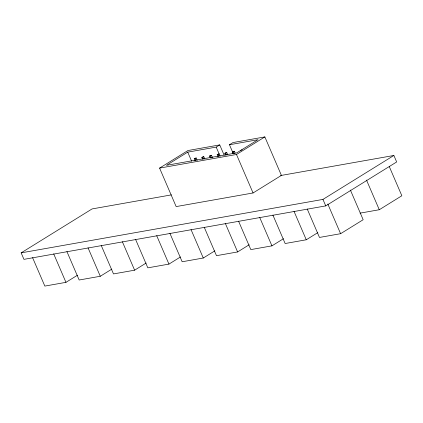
<?xml version="1.0" encoding="UTF-8"?>
<svg xmlns="http://www.w3.org/2000/svg" width="423" height="423" viewBox="0 0 423 423"><rect width="100%" height="100%" fill="white"/><g stroke="black" fill="none" stroke-linecap="round" stroke-linejoin="round"><path stroke-width="0.63" d="M280.639 175.534L393.876 155.474L396.668 161.961L325.747 205.895L23.942 259.352L21.15 252.864L92.071 208.93L171.426 194.876M233.374 153.829L229.462 144.751L233.01 142.551L264.851 136.915L281.422 175.392L253.054 192.967L176.153 206.588L159.582 168.105L187.949 150.535L219.733 144.904L224.164 155.193M219.733 144.904L216.185 147.104L187.722 152.143L166.451 165.324L236.711 152.877L257.982 139.696L229.462 144.751M195.008 160.576L194.226 158.762L196.166 157.964L197.203 160.38M194.226 158.762L196.166 157.964M202.633 159.238L201.85 157.43L203.791 156.632L204.827 159.043M201.85 157.43L203.791 156.632M210.316 157.869L209.533 156.061L211.468 155.262L212.51 157.673M209.533 156.061L211.468 155.262M217.173 154.712L219.109 153.914L217.173 154.712L217.951 156.521M225.612 155.167L224.83 153.359L225.861 152.719L226.77 152.555L227.548 154.369M224.83 153.359L226.77 152.555M233.247 153.813L232.47 152.005L233.438 151.408L234.342 151.244L235.119 153.052M232.47 152.005L234.342 151.244M240.248 150.583L242.12 149.821M159.582 168.105L236.483 154.485L264.851 136.915M32.576 257.639L44.833 286.085L65.956 282.347L77.515 275.188M66.908 251.558L79.159 280.005L100.288 276.267L111.846 269.102M101.24 245.477L113.491 273.924L134.62 270.186L146.178 263.021M135.572 239.397L147.823 267.844L168.946 264.105L180.505 256.941M169.898 233.316L182.154 261.763L203.278 258.019L214.836 250.86M204.23 227.236L216.481 255.682L237.61 251.939L249.168 244.78M21.15 252.864L322.955 199.407L393.876 155.474M238.561 221.155L250.813 249.602L271.941 245.858L283.5 238.699M272.893 215.069L285.144 243.521L306.273 239.778L317.826 232.618M307.225 208.988L319.476 237.44L340.6 233.697L363.167 219.722L350.392 190.059M360.079 213.139L379.283 209.734L401.85 195.754L389.334 166.699M366.508 180.076L379.283 209.734M327.825 204.039L340.6 233.697M322.955 199.407L325.747 205.895M294.017 211.331L306.273 239.778M236.483 154.485L253.054 192.967M233.374 151.841L234.152 153.655M259.69 217.411L271.941 245.858M225.739 153.195L226.517 155.008M216.185 147.104L220.15 156.325M218.078 154.554L218.86 156.362M210.437 155.897L211.22 157.71M202.76 157.271L203.537 159.08M225.359 223.492L237.61 251.939M195.13 158.604L195.912 160.412M187.722 152.143L191.635 161.221M191.027 229.573L203.278 258.019M156.695 235.653L168.946 264.105M122.369 241.734L134.62 270.186M88.037 247.815L100.288 276.267M53.705 253.895L65.956 282.347"/></g></svg>
